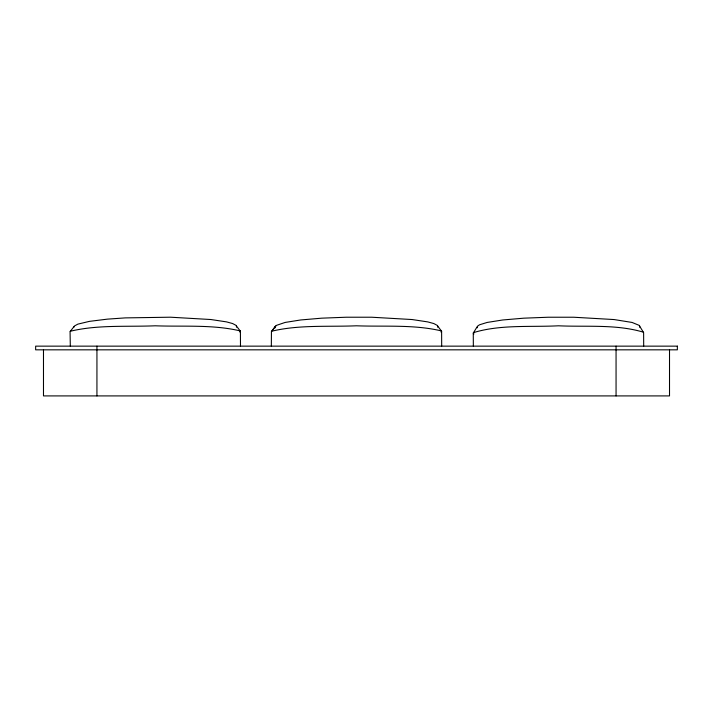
<?xml version="1.0" encoding="UTF-8"?>
<svg xmlns="http://www.w3.org/2000/svg" width="713" height="713" viewBox="0 0 713 713"><rect width="100%" height="100%" fill="white"/><g stroke="black" fill="none" stroke-linecap="round" stroke-linejoin="round"><path stroke-width="1.07" d="M73.885 327.169L74.517 325.939L77.86 324.13L89.41 321.367L107.405 319.139L125.274 317.891L170.469 317.205L210.923 319.531L226.529 321.884L232.616 323.55L235.958 325.333L240.415 331.269L240.486 346.144M236.449 327.169L236.44 325.939M441.686 346.144L441.614 331.278L437.158 325.342L433.816 323.559L427.729 321.902L412.123 319.54L371.669 317.223L346.224 317.223L321.786 318.167L300.734 319.959L285.138 322.436L276.519 325.342L275.245 326.563L275.245 327.793M437.648 327.178L437.639 325.957M643.696 346.144L643.616 332.632L639.16 325.36L632.057 322.445L614.125 319.558L573.671 317.232L548.235 317.232L523.788 318.176L502.736 319.977L487.139 322.445L479.635 324.754L477.728 325.966L477.247 327.811M639.65 327.196L639.65 325.966M473.343 346.144L473.272 333.078L477.247 326.581M70.311 346.144L70.07 331.625L74.045 326.554M240.415 331.269L239.746 331.973M271.341 346.144L271.439 331.278C298.961 324.602 328.221 326.973 356.42 325.796C384.646 326.857 413.888 324.362 441.445 330.921M441.614 331.278L440.946 331.982M275.245 326.563L271.938 330.921L275.717 325.957M473.441 332.632C500.553 324.362 530.276 327.24 558.431 325.796C586.585 327.089 616.299 324.067 643.447 332.196M70.239 331.269C97.77 324.602 127.012 326.973 155.22 325.796C183.446 326.857 212.688 324.37 240.245 330.912M473.949 333.96L473.272 333.078M669.516 349.833L669.516 395.911L43.484 395.911L43.484 349.833M616.059 346.144L616.059 395.911M96.941 346.144L96.932 395.911M677.35 346.144L35.65 346.144L35.65 349.833L677.35 349.833L677.35 346.144"/></g></svg>
